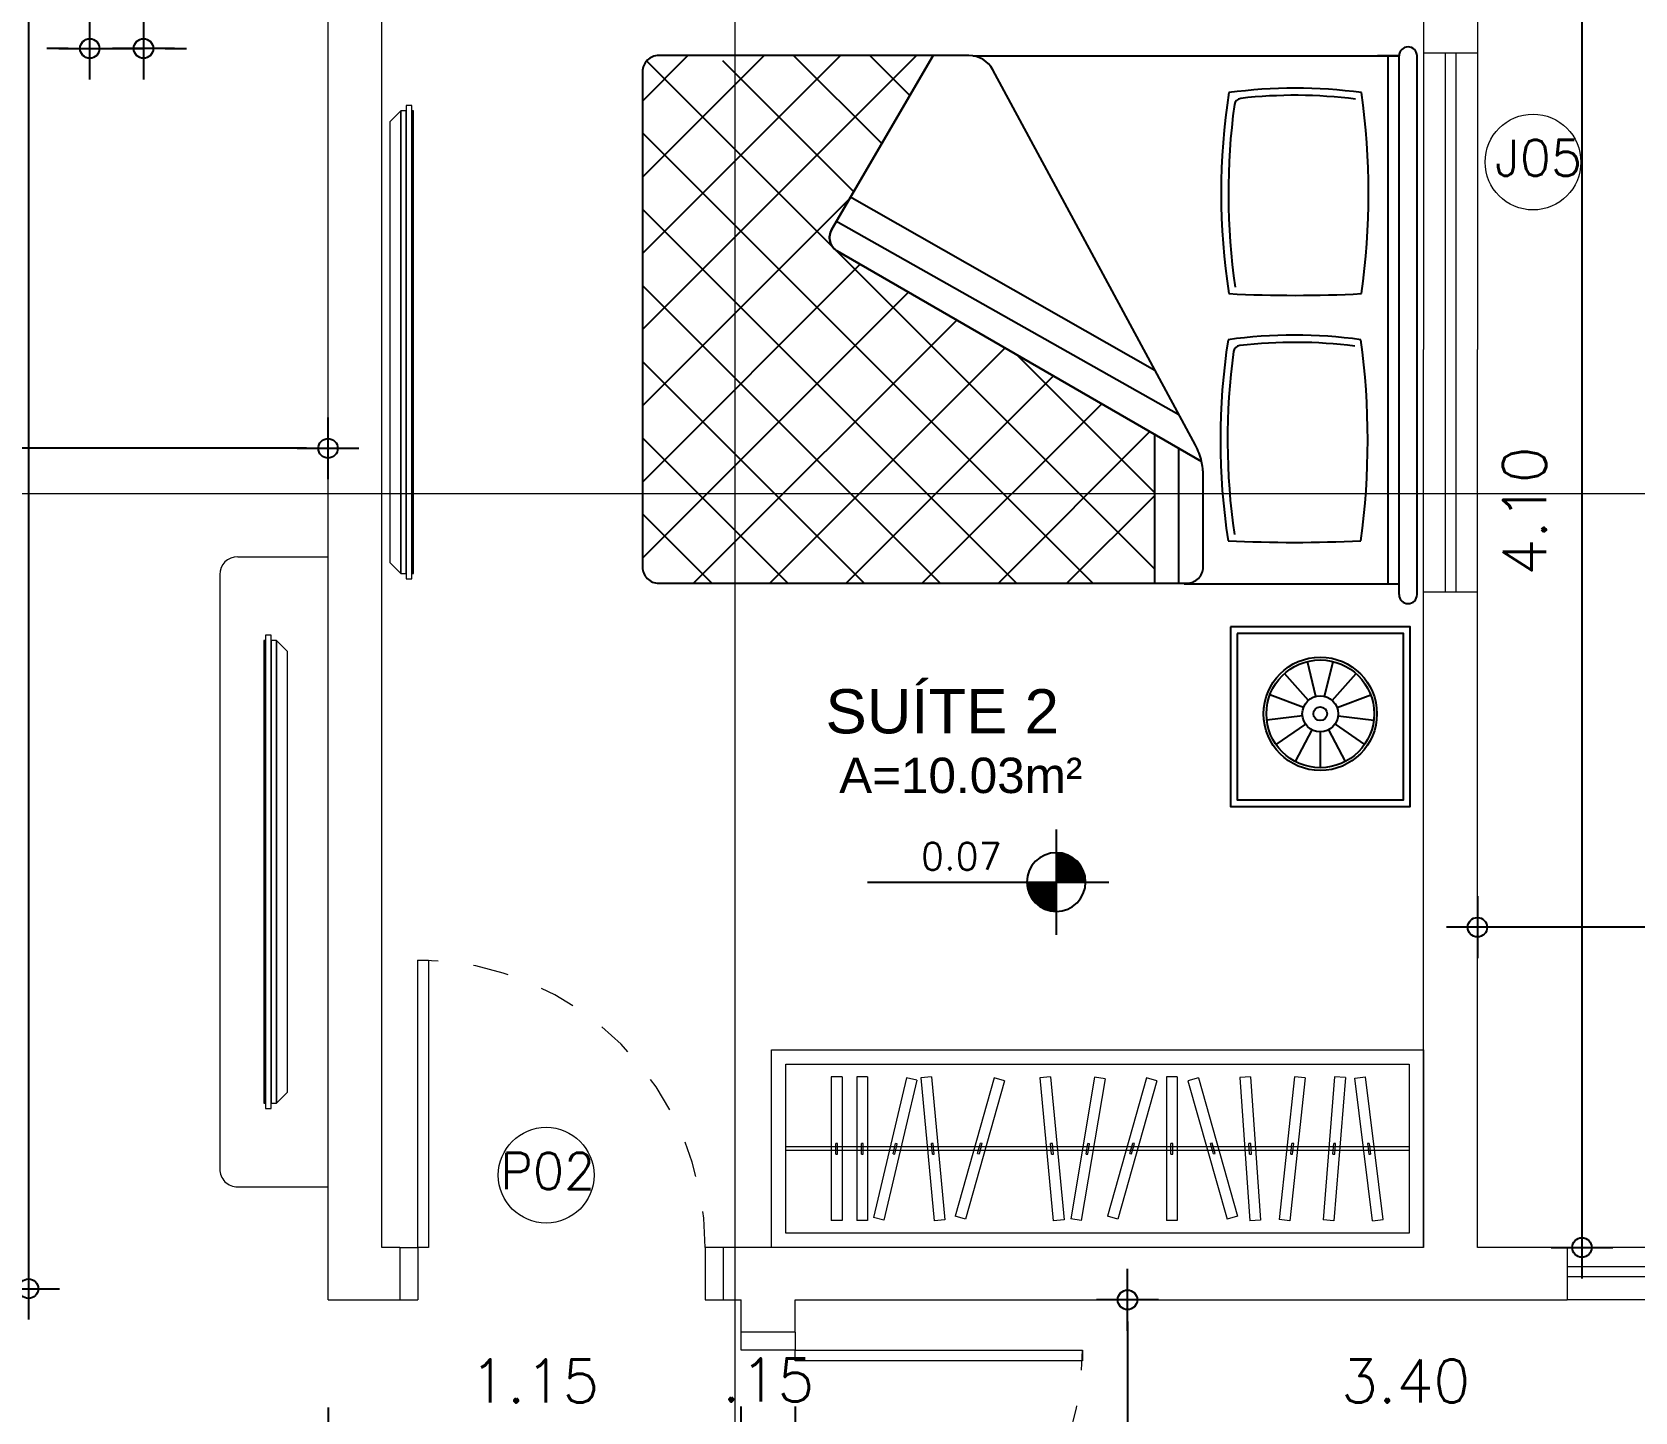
# Model space of a CAD drawing. Header units: millimetres. Extents: x 4595 to 4915, y 2085 to 2243.
# Drawn here: x 4643.646 to 4648.108, y 2162.111 to 2165.952 of the extents above; entities that cross this region are included whole.
import ezdxf

# ---------------------------------------------------------------- set-up
doc = ezdxf.new("R2010")
doc.units = ezdxf.units.MM
doc.header["$LTSCALE"] = 0.8
doc.linetypes.add('CENTER2', pattern=[28.575, 19.05, -3.175, 3.175, -3.175])
doc.linetypes.add('HIDDEN2', pattern=[0.1875, 0.125, -0.0625])
for name, color, linetype in [('02', 2, 'Continuous'), ('DIVERSOS', 4, 'Continuous'), ('JANELAS_EXTERNO', 1, 'Continuous'), ('JANELAS_INTERNO', 2, 'Continuous'), ('MOBIL-I', 251, 'Continuous'), ('MOVEIS', 7, 'Continuous'), ('parede', 2, 'Continuous'), ('PISO', 8, 'Continuous'), ('PORTAS', 3, 'Continuous'), ('PROJEÇÃO', 8, 'HIDDEN2'), ('TEXTO0', 7, 'Continuous'), ('TEXTO2', 3, 'Continuous'), ('TXT_0', 7, 'Continuous')]:
    doc.layers.add(name, color=color, linetype=linetype)
doc.styles.add('ADITIVOCAD', font='ROMANS.shx')
doc.styles.add('SANSSERIF', font='sas_____.pfb', dxfattribs={"height": 1})
doc.styles.get("Standard").update_dxf_attribs({"font": 'txt.shx', "height": 0.12})
doc.dimstyles.new('ESCALA50', dxfattribs={"dimtxt": 0.1, "dimasz": 0.06, "dimexe": 0.18, "dimexo": 0.06, "dimgap": 0.1, "dimtad": 1, "dimzin": 4, "dimdsep": 46, "dimtxsty": 'Standard', "dimblk1": 'BOLA', "dimblk2": 'BOLA', "dimsah": 1, "dimcen": -0.06, "dimse1": 1, "dimse2": 1, "dimclrd": 7, "dimclrt": 3, "dimadec": 0, "dimazin": 0, "dimtfac": 1, "dimtix": 1, "dimtmove": 0, "dimatfit": 3, "dimldrblk": 'BOLA', "dimfxl": 0, "dimtolj": 1, "dimtzin": 4, "dimarcsym": 0})

# ---------------------------------------------------------------- blocks, each defined once
blk = doc.blocks.new('CAMA_CSL')
at = {"layer": 'MOVEIS'}
for p, q in [((0.5354, 2.1565), (-0.7182, 0.9029)), ((0.1111, 2.1565), (-0.7182, 1.3272)), ((0.3233, 2.1565), (-0.7182, 1.115)), ((-0.101, 2.1565), (-0.7182, 1.5393)), ((-0.3131, 2.1565), (-0.7182, 1.7514)), ((-0.5253, 2.1565), (-0.7182, 1.9636)), ((0.7353, 2.1442), (-0.6787, 0.7303)), ((0.092, 1.4159), (-0.6486, 2.1565)), ((0.1696, 1.5504), (-0.4364, 2.1565)), ((0.353, 1.5792), (-0.2243, 2.1565)), ((0.7509, 1.3934), (-0.0122, 2.1565)), ((0.7509, 1.6055), (0.1999, 2.1565)), ((0.7509, 1.8176), (0.4121, 2.1565)), ((0.7509, 2.0298), (0.6242, 2.1565)), ((0.0143, 1.2814), (-0.7182, 2.0139)), ((0.7368, 1.9336), (0.3715, 1.5683)), ((-0.0633, 1.1469), (-0.7182, 1.8018)), ((0.7509, 1.7356), (0.5055, 1.4901)), ((-0.1409, 1.0124), (-0.7182, 1.5897)), ((0.7509, 1.5234), (0.6394, 1.412)), ((-0.2185, 0.8779), (-0.7182, 1.3775)), ((0.75, 1.2356), (0.75, 0.05)), ((-0.2962, 0.7434), (-0.7182, 1.1654)), ((-0.0815, 1.1153), (-0.4665, 0.7303)), ((-0.4736, 0.7303), (-0.7182, 0.9749)), ((-0.72, 0.6482), (-0.72, 0.05)), ((0.75, 0.05), (0.75, 0.11)), ((-0.75, 0.05), (0.75, 0.05)), ((-0.72, 0.08), (0.75, 0.08)), ((-0.75, 0), (0.75, 0))]:
    blk.add_line(p, q, dxfattribs=at)
at = {"layer": 'MOVEIS', "linetype": 'Continuous'}
for points in [[(-0.3791, 0.5997), (0.2058, 1.6131, -0.415665), (0.2671, 1.6293), (0.7509, 1.3469), (0.7509, 1.9218), (0.7509, 2.1113, 0.414214), (0.706, 2.1563), (-0.6732, 2.1563, 0.414214), (-0.7182, 2.1113), (-0.7182, 1.9218), (-0.7182, 0.6403, 0.414214), (-0.6732, 0.5954), (-0.4181, 0.5954, 0.055363)], [(0.7509, 1.3469), (0.2671, 1.6293, 0.415665), (0.2058, 1.6131), (-0.3791, 0.5997, 0.068584), (-0.3336, 0.6167), (0.7114, 1.181, 0.275591), (0.7509, 1.2473)]]:
    blk.add_lwpolyline(points, format="xyb", close=True, dxfattribs=at)
for points in [[(-0.2495, 0.6628), (0.2901, 1.6183)], [(-0.1258, 0.7303), (0.3575, 1.5789)], [(-0.7154, 0.7303), (-0.3057, 0.7303)], [(-0.7182, 0.6628), (-0.345, 0.6628)]]:
    blk.add_lwpolyline(points, dxfattribs=at)
at = {"layer": 'MOVEIS'}
for centre, radius, start, end in [((-0.32, -1.2969), 1.8443, 81.2758, 98.7242), ((0.3678, -1.2991), 1.8443, 81.2758, 98.7242), ((2.913, 0.3412), 3.5176, 176.9884, 183.0116), ((-0.32, -1.2969), 1.8243, 82.2329, 98.2634), ((-0.0762, 0.4908), 0.02, 6.4988, 82.2329), ((-1.3893, 0.3412), 1.3417, 352.8048, 6.4988), ((-1.3893, 0.3412), 1.3617, 352.1998, 7.8002), ((3.6008, 0.339), 3.5176, 176.9884, 183.0116), ((0.3678, -1.2991), 1.8243, 82.2329, 98.2634), ((0.6116, 0.4886), 0.02, 6.4988, 82.2329), ((-0.7016, 0.339), 1.3417, 352.8048, 6.4988), ((-0.7016, 0.339), 1.3617, 352.1998, 7.8002), ((-0.32, 2.1852), 2.048, 262.1494, 277.8506), ((0.3678, 2.183), 2.048, 262.1494, 277.8506), ((-0.75, 0.025), 0.025, 90, 270), ((0.75, 0.025), 0.025, 270, 90)]:
    blk.add_arc(centre, radius, start, end, dxfattribs=at)
blk = doc.blocks.new('CRIADO')
at = {"layer": 'MOVEIS'}
for p, q in [((-0.0177, 0.0468), (-0.0532, 0.1403)), ((0.006, 0.0496), (0.0181, 0.1489)), ((-0.0374, 0.0332), (-0.1123, 0.0995)), ((0.0284, 0.0411), (0.0852, 0.1234)), ((0.0443, 0.0232), (0.1328, 0.0697)), ((-0.0485, 0.012), (-0.1456, 0.0359)), ((0.05, 0), (0.15, 0)), ((-0.0485, -0.012), (-0.1456, -0.0359)), ((-0.0374, -0.0332), (-0.1123, -0.0995)), ((0.0284, -0.0411), (0.0852, -0.1234)), ((0.0443, -0.0232), (0.1328, -0.0697)), ((-0.0177, -0.0468), (-0.0532, -0.1403)), ((0.006, -0.0496), (0.0181, -0.1489))]:
    blk.add_line(p, q, dxfattribs=at)
for points in [[(-0.2418, -0.2499), (0.2582, -0.2499), (0.2582, 0.2501), (-0.2418, 0.2501)], [(-0.2232, -0.2313), (0.2395, -0.2313), (0.2395, 0.2314), (-0.2232, 0.2314)]]:
    blk.add_lwpolyline(points, close=True, dxfattribs=at)
for radius in [0.1578, 0.15, 0.05, 0.019]:
    blk.add_circle((0, 0), radius, dxfattribs=at)
blk = doc.blocks.new('BOLA')
for p, q in [((0, -1.435), (0, 1.435)), ((-1.435, 0), (1.435, 0))]:
    blk.add_line(p, q)
blk.add_circle((0, 0), 0.452)
blk = doc.blocks.new('*D793')
at = {"layer": '02', "color": 7, "lineweight": -2, "transparency": 16777216}
blk.add_line((4649.1096, 2163.4599), (4647.7296, 2163.4599), dxfattribs=at)
at = {"layer": 'Defpoints', "color": 0, "transparency": 16777216}
for p in [(4647.6696, 2163.4599), (4647.6696, 2162.5684), (4649.1696, 2162.5684)]:
    blk.add_point(p, dxfattribs=at)
at = {"layer": '02', "color": 7, "lineweight": -2, "transparency": 16777216, "xscale": 0.06, "yscale": 0.06, "zscale": 0.06, "rotation": 180}
blk.add_blockref('BOLA', (4647.6696, 2163.4599), dxfattribs=at)
at = {"layer": '02', "color": 7, "lineweight": -2, "transparency": 16777216, "xscale": 0.06, "yscale": 0.06, "zscale": 0.06}
blk.add_blockref('BOLA', (4649.1696, 2163.4599), dxfattribs=at)
at = {"layer": '02', "color": 3, "lineweight": 13, "transparency": 16777216, "insert": (4648.4196, 2163.6199), "char_height": 0.12, "attachment_point": 5}
blk.add_mtext('\\A1;1.50', dxfattribs=at)
blk = doc.blocks.new('*D796')
at = {"layer": '02', "color": 7, "lineweight": -2, "transparency": 16777216}
blk.add_line((4650.0561, 2162.6284), (4650.0561, 2174.3584), dxfattribs=at)
at = {"layer": 'Defpoints', "color": 0, "transparency": 16777216}
for p in [(4647.6696, 2174.4184), (4650.0561, 2174.4184), (4649.1696, 2162.5684)]:
    blk.add_point(p, dxfattribs=at)
at = {"layer": '02', "color": 7, "lineweight": -2, "transparency": 16777216, "xscale": 0.06, "yscale": 0.06, "zscale": 0.06}
for p, rotation in [((4650.0561, 2174.4184), 90), ((4650.0561, 2162.5684), 270)]:
    blk.add_blockref('BOLA', p, dxfattribs=dict(at, rotation=rotation))
at = {"layer": '02', "color": 3, "lineweight": 13, "transparency": 16777216, "insert": (4649.8961, 2168.4934), "char_height": 0.12, "attachment_point": 5, "rotation": 90}
blk.add_mtext('\\A1;11.85', dxfattribs=at)
blk = doc.blocks.new('*D799')
at = {"layer": '02', "color": 7, "lineweight": -2, "transparency": 16777216}
blk.add_line((4644.5296, 2162.0367), (4645.5601, 2162.0367), dxfattribs=at)
at = {"layer": 'Defpoints', "color": 0, "transparency": 16777216}
for p in [(4644.4696, 2162.4227), (4645.6201, 2162.4227), (4645.6201, 2162.0367)]:
    blk.add_point(p, dxfattribs=at)
at = {"layer": '02', "color": 7, "lineweight": -2, "transparency": 16777216, "xscale": 0.06, "yscale": 0.06, "zscale": 0.06, "rotation": 180}
blk.add_blockref('BOLA', (4644.4696, 2162.0367), dxfattribs=at)
at = {"layer": '02', "color": 7, "lineweight": -2, "transparency": 16777216, "xscale": 0.06, "yscale": 0.06, "zscale": 0.06}
blk.add_blockref('BOLA', (4645.6201, 2162.0367), dxfattribs=at)
at = {"layer": '02', "color": 3, "lineweight": 13, "transparency": 16777216, "insert": (4645.0448, 2162.1967), "char_height": 0.12, "attachment_point": 5}
blk.add_mtext('\\A1;1.15', dxfattribs=at)
blk = doc.blocks.new('*D800')
at = {"layer": '02', "color": 7, "lineweight": -2, "transparency": 16777216}
blk.add_line((4646.6953, 2162.3627), (4646.6953, 2160.7329), dxfattribs=at)
at = {"layer": 'Defpoints', "color": 0, "transparency": 16777216}
for p in [(4645.7701, 2162.4227), (4645.6201, 2160.6729), (4646.6953, 2160.6729)]:
    blk.add_point(p, dxfattribs=at)
at = {"layer": '02', "color": 7, "lineweight": -2, "transparency": 16777216, "xscale": 0.06, "yscale": 0.06, "zscale": 0.06}
for p, rotation in [((4646.6953, 2162.4227), 90), ((4646.6953, 2160.6729), 270)]:
    blk.add_blockref('BOLA', p, dxfattribs=dict(at, rotation=rotation))
at = {"layer": '02', "color": 3, "lineweight": 13, "transparency": 16777216, "insert": (4646.5353, 2161.5478), "char_height": 0.12, "attachment_point": 5, "rotation": 90}
blk.add_mtext('\\A1;1.75', dxfattribs=at)
blk = doc.blocks.new('*D810')
at = {"layer": '02', "color": 7, "lineweight": -2, "transparency": 16777216}
blk.add_line((4647.9606, 2166.6084), (4647.9606, 2162.6284), dxfattribs=at)
at = {"layer": 'Defpoints', "color": 0, "transparency": 16777216}
for p in [(4647.3302, 2166.6684), (4647.3302, 2162.5684), (4647.9606, 2162.5684)]:
    blk.add_point(p, dxfattribs=at)
at = {"layer": '02', "color": 7, "lineweight": -2, "transparency": 16777216, "xscale": 0.06, "yscale": 0.06, "zscale": 0.06}
for p, rotation in [((4647.9606, 2166.6684), 90), ((4647.9606, 2162.5684), 270)]:
    blk.add_blockref('BOLA', p, dxfattribs=dict(at, rotation=rotation))
at = {"layer": '02', "color": 3, "lineweight": 13, "transparency": 16777216, "insert": (4647.8006, 2164.6184), "char_height": 0.12, "attachment_point": 5, "rotation": 90}
blk.add_mtext('\\A1;4.10', dxfattribs=at)
blk = doc.blocks.new('*D813')
at = {"layer": '02', "color": 7, "lineweight": -2, "transparency": 16777216}
blk.add_line((4643.6358, 2166.7893), (4643.6358, 2162.5137), dxfattribs=at)
at = {"layer": 'Defpoints', "color": 0, "transparency": 16777216}
for p in [(4644.0979, 2166.8493), (4643.6358, 2162.4537), (4644.0979, 2162.4537)]:
    blk.add_point(p, dxfattribs=at)
at = {"layer": '02', "color": 7, "lineweight": -2, "transparency": 16777216, "xscale": 0.06, "yscale": 0.06, "zscale": 0.06}
for p, rotation in [((4643.6358, 2166.8493), 90), ((4643.6358, 2162.4537), 270)]:
    blk.add_blockref('BOLA', p, dxfattribs=dict(at, rotation=rotation))
at = {"layer": '02', "color": 3, "lineweight": 13, "transparency": 16777216, "insert": (4643.4758, 2164.6515), "char_height": 0.12, "attachment_point": 5, "rotation": 90}
blk.add_mtext('\\A1;4.40', dxfattribs=at)
blk = doc.blocks.new('*D816')
at = {"layer": '02', "color": 7, "lineweight": -2, "transparency": 16777216}
blk.add_line((4649.1096, 2162.0367), (4645.8301, 2162.0367), dxfattribs=at)
at = {"layer": 'Defpoints', "color": 0, "transparency": 16777216}
for p in [(4645.7701, 2162.4227), (4649.1696, 2162.4227), (4645.7701, 2162.0367)]:
    blk.add_point(p, dxfattribs=at)
at = {"layer": '02', "color": 7, "lineweight": -2, "transparency": 16777216, "xscale": 0.06, "yscale": 0.06, "zscale": 0.06, "rotation": 180}
blk.add_blockref('BOLA', (4645.7701, 2162.0367), dxfattribs=at)
at = {"layer": '02', "color": 7, "lineweight": -2, "transparency": 16777216, "xscale": 0.06, "yscale": 0.06, "zscale": 0.06}
blk.add_blockref('BOLA', (4649.1696, 2162.0367), dxfattribs=at)
at = {"layer": '02', "color": 3, "lineweight": 13, "transparency": 16777216, "insert": (4647.4698, 2162.1967), "char_height": 0.12, "attachment_point": 5}
blk.add_mtext('\\A1;3.40', dxfattribs=at)
blk = doc.blocks.new('*D817')
at = {"layer": '02', "color": 7, "lineweight": -2, "transparency": 16777216}
for p, q in [((4645.5601, 2162.0396), (4645.5001, 2162.0396)), ((4645.6201, 2162.0396), (4645.7701, 2162.0396)), ((4645.8301, 2162.0396), (4645.8901, 2162.0396))]:
    blk.add_line(p, q, dxfattribs=at)
at = {"layer": 'Defpoints', "color": 0, "transparency": 16777216}
for p in [(4645.6201, 2162.2827), (4645.7701, 2162.2827), (4645.7701, 2162.0396)]:
    blk.add_point(p, dxfattribs=at)
at = {"layer": '02', "color": 7, "lineweight": -2, "transparency": 16777216, "xscale": 0.06, "yscale": 0.06, "zscale": 0.06}
blk.add_blockref('BOLA', (4645.6201, 2162.0396), dxfattribs=at)
at = {"layer": '02', "color": 7, "lineweight": -2, "transparency": 16777216, "xscale": 0.06, "yscale": 0.06, "zscale": 0.06, "rotation": 180}
blk.add_blockref('BOLA', (4645.7701, 2162.0396), dxfattribs=at)
at = {"layer": '02', "color": 3, "lineweight": 13, "transparency": 16777216, "insert": (4645.6951, 2162.1996), "char_height": 0.12, "attachment_point": 5}
blk.add_mtext('\\A1;.15', dxfattribs=at)
blk = doc.blocks.new('*D818')
at = {"layer": '02', "color": 7, "lineweight": -2, "transparency": 16777216}
blk.add_line((4644.4096, 2164.7931), (4641.5345, 2164.7931), dxfattribs=at)
at = {"layer": 'Defpoints', "color": 0, "transparency": 16777216}
for p in [(4644.4696, 2166.03), (4641.4745, 2164.7931), (4641.4745, 2159.8845)]:
    blk.add_point(p, dxfattribs=at)
at = {"layer": '02', "color": 7, "lineweight": -2, "transparency": 16777216, "xscale": 0.06, "yscale": 0.06, "zscale": 0.06, "rotation": 180}
blk.add_blockref('BOLA', (4641.4745, 2164.7931), dxfattribs=at)
at = {"layer": '02', "color": 7, "lineweight": -2, "transparency": 16777216, "xscale": 0.06, "yscale": 0.06, "zscale": 0.06}
blk.add_blockref('BOLA', (4644.4696, 2164.7931), dxfattribs=at)
at = {"layer": '02', "color": 3, "lineweight": 13, "transparency": 16777216, "insert": (4642.9721, 2164.9531), "char_height": 0.12, "attachment_point": 5}
blk.add_mtext('\\A1;3.00', dxfattribs=at)
blk = doc.blocks.new('*D829')
at = {"layer": 'Defpoints', "color": 0, "transparency": 16777216}
for p in [(4640.6261, 2166.8184), (4644.4696, 2166.8184), (4645.6201, 2160.6729)]:
    blk.add_point(p, dxfattribs=at)
at = {"layer": 'PORTAS', "color": 7, "lineweight": -2, "transparency": 16777216}
blk.add_line((4640.6261, 2160.7329), (4640.6261, 2166.7584), dxfattribs=at)
at = {"layer": 'PORTAS', "color": 7, "lineweight": -2, "transparency": 16777216, "xscale": 0.06, "yscale": 0.06, "zscale": 0.06}
for p, rotation in [((4640.6261, 2166.8184), 90), ((4640.6261, 2160.6729), 270)]:
    blk.add_blockref('BOLA', p, dxfattribs=dict(at, rotation=rotation))
at = {"layer": 'PORTAS', "color": 3, "lineweight": 13, "transparency": 16777216, "insert": (4640.4661, 2163.7456), "char_height": 0.12, "attachment_point": 5, "rotation": 90}
blk.add_mtext('\\A1;6.15', dxfattribs=at)
blk = doc.blocks.new('Adc_nivelpl')
h = blk.add_hatch()
h.set_pattern_fill('_U', color=256, scale=0.005, angle=45, style=0, double=1)
h.set_pattern_definition([(45, (-5.8772514, -3.5161936), (-0.003535534, 0.003535534), []), (135, (-5.8772514, -3.5161936), (-0.003535534, -0.003535534), [])])
h.paths.add_polyline_path([(0.1954, -0.0865, 0.414214), (0.0865, -0.1954), (0.1954, -0.1954)])
h.paths.add_polyline_path([(0.1954, -0.1954), (0.1954, -0.3043, 0.414214), (0.3043, -0.1954)])
for p, q in [((0.1954, 0), (0.1954, -0.3908)), ((0.8958, -0.1954), (0, -0.1954))]:
    blk.add_line(p, q)
blk.add_circle((0.1954, -0.1954), 0.1089)
at = {"flags": 8}
blk.add_attdef('NIVEL', (0.3642, -0.1501), '', height=0.1, dxfattribs=at)
blk = doc.blocks.new('*D950')
at = {"layer": 'Defpoints', "color": 0, "transparency": 16777216}
for p in [(4643.8063, 2166.6704), (4643.9559, 2166.6699), (4643.9559, 2165.906)]:
    blk.add_point(p, dxfattribs=at)
at = {"layer": 'PORTAS', "color": 7, "lineweight": -2, "transparency": 16777216}
for p, q in [((4643.7463, 2165.906), (4643.6863, 2165.906)), ((4643.8063, 2165.906), (4643.9559, 2165.906)), ((4644.0159, 2165.906), (4644.0759, 2165.906))]:
    blk.add_line(p, q, dxfattribs=at)
at = {"layer": 'PORTAS', "color": 7, "lineweight": -2, "transparency": 16777216, "xscale": 0.06, "yscale": 0.06, "zscale": 0.06}
blk.add_blockref('BOLA', (4643.8063, 2165.906), dxfattribs=at)
at = {"layer": 'PORTAS', "color": 7, "lineweight": -2, "transparency": 16777216, "xscale": 0.06, "yscale": 0.06, "zscale": 0.06, "rotation": 180}
blk.add_blockref('BOLA', (4643.9559, 2165.906), dxfattribs=at)
at = {"layer": 'PORTAS', "color": 3, "transparency": 16777216, "insert": (4643.8811, 2166.066), "char_height": 0.12, "attachment_point": 5}
blk.add_mtext('\\A1;.15', dxfattribs=at)

msp = doc.modelspace()

# ---------------------------------------------------------------- linework, layer by layer
at = {"layer": '02', "color": 0, "lineweight": 13}
for p, q in [((4644.4696, 2162.4227), (4644.4696, 2166.8184)), ((4644.6196, 2162.5684), (4644.6196, 2166.6684)), ((4647.5196, 2165.8936), (4647.6696, 2165.8936)), ((4647.5196, 2162.5684), (4647.5196, 2165.0684)), ((4647.6696, 2162.5684), (4647.6696, 2165.0684)), ((4647.5196, 2164.3936), (4647.6696, 2164.3936)), ((4644.6696, 2162.5684), (4644.6196, 2162.5684)), ((4644.6696, 2162.5684), (4644.6696, 2162.4227)), ((4647.5196, 2162.5684), (4645.5696, 2162.5684)), ((4647.5196, 2162.5684), (4645.5696, 2162.5684)), ((4645.5696, 2162.5684), (4645.5696, 2162.4227)), ((4647.9196, 2162.5684), (4647.6696, 2162.5684)), ((4647.9196, 2162.5684), (4647.9196, 2162.4227)), ((4644.4696, 2162.4227), (4644.7196, 2162.4227)), ((4645.5196, 2162.4227), (4645.6201, 2162.4227)), ((4645.6201, 2162.3327), (4645.6201, 2162.4227)), ((4645.7701, 2162.4227), (4647.9196, 2162.4227)), ((4645.7701, 2162.3327), (4645.7701, 2162.4227)), ((4645.7701, 2162.3327), (4645.6201, 2162.3327))]:
    msp.add_line(p, q, dxfattribs=at)
at = {"layer": 'JANELAS_EXTERNO', "color": 0, "lineweight": 13}
for p, q in [((4647.5196, 2166.5684), (4647.5196, 2165.0684)), ((4647.6696, 2166.5684), (4647.6696, 2165.0684)), ((4648.9196, 2162.5684), (4647.9196, 2162.5684)), ((4648.9196, 2162.4227), (4647.9196, 2162.4227))]:
    msp.add_line(p, q, dxfattribs=at)
at = {"layer": 'JANELAS_INTERNO', "color": 0, "lineweight": 13}
for p, q in [((4647.5796, 2165.8936), (4647.5796, 2164.3936)), ((4647.6096, 2165.8936), (4647.6096, 2164.3936)), ((4648.9196, 2162.5141), (4647.9196, 2162.5141)), ((4648.9196, 2162.487), (4647.9196, 2162.487))]:
    msp.add_line(p, q, dxfattribs=at)
at = {"layer": 'MOBIL-I', "color": 0, "lineweight": 13}
for p, q in [((4644.2181, 2164.4914), (4644.4681, 2164.4914)), ((4644.1681, 2164.4414), (4644.168, 2162.7868)), ((4644.218, 2162.7368), (4644.468, 2162.7368))]:
    msp.add_line(p, q, dxfattribs=at)
for points in [[(4644.6873, 2164.4296), (4644.7026, 2164.4296), (4644.7026, 2165.7475), (4644.6873, 2165.7475)], [(4644.6415, 2164.4754), (4644.672, 2164.4449), (4644.672, 2165.7323), (4644.6415, 2165.7017)], [(4644.672, 2164.4449), (4644.6873, 2164.4449), (4644.6873, 2165.7323), (4644.672, 2165.7323)], [(4644.7026, 2164.4449), (4644.7077, 2164.4449), (4644.7077, 2165.7323), (4644.7026, 2165.7323)], [(4644.3109, 2164.2731), (4644.2957, 2164.2731), (4644.2957, 2162.9551), (4644.3109, 2162.9551)], [(4644.2957, 2164.2578), (4644.2906, 2164.2578), (4644.2906, 2162.9704), (4644.2957, 2162.9704)], [(4644.3262, 2164.2578), (4644.3109, 2164.2578), (4644.3109, 2162.9704), (4644.3262, 2162.9704)], [(4644.3568, 2164.2273), (4644.3262, 2164.2578), (4644.3262, 2162.9704), (4644.3567, 2163.0009)]]:
    msp.add_lwpolyline(points, close=True, dxfattribs=at)
for centre, start, end in [((4644.2181, 2164.4414), 89.9998, 179.9998), ((4644.218, 2162.7868), 179.9998, 269.9998)]:
    msp.add_arc(centre, 0.05, start, end, dxfattribs=at)
at = {"layer": 'MOVEIS', "color": 0, "lineweight": 13}
for p, q in [((4645.7042, 2162.5684), (4645.7042, 2163.1184)), ((4645.7042, 2163.1184), (4647.5196, 2163.1184)), ((4647.5196, 2163.1184), (4647.5196, 2162.5684)), ((4645.7442, 2163.0784), (4647.4796, 2163.0784)), ((4645.7442, 2162.6084), (4645.7442, 2163.0784)), ((4647.4796, 2163.0784), (4647.4796, 2162.6084)), ((4645.8706, 2163.0434), (4645.8706, 2162.6434)), ((4645.9006, 2163.0434), (4645.8706, 2163.0434)), ((4645.9006, 2163.0434), (4645.9006, 2162.6434)), ((4645.9419, 2163.0434), (4645.9419, 2162.6434)), ((4645.9719, 2163.0434), (4645.9419, 2163.0434)), ((4645.9719, 2163.0434), (4645.9719, 2162.6434)), ((4646.0798, 2163.0409), (4645.9879, 2162.6516)), ((4646.109, 2163.034), (4646.0171, 2162.6447)), ((4646.109, 2163.034), (4646.0798, 2163.0409)), ((4646.1495, 2163.0437), (4646.1197, 2163.0409)), ((4646.1197, 2163.0409), (4646.1569, 2162.6426)), ((4646.1495, 2163.0437), (4646.1868, 2162.6454)), ((4646.3246, 2163.0406), (4646.2158, 2162.6557)), ((4646.3534, 2163.0324), (4646.2447, 2162.6475)), ((4646.3534, 2163.0324), (4646.3246, 2163.0406)), ((4646.4814, 2163.0437), (4646.4516, 2163.0409)), ((4646.4516, 2163.0409), (4646.4888, 2162.6426)), ((4646.4814, 2163.0437), (4646.5187, 2162.6454)), ((4646.6033, 2163.0427), (4646.5372, 2162.6482)), ((4646.6329, 2163.0377), (4646.5668, 2162.6432)), ((4646.6329, 2163.0377), (4646.6033, 2163.0427)), ((4646.7481, 2163.0406), (4646.6393, 2162.6557)), ((4646.7769, 2163.0324), (4646.6682, 2162.6475)), ((4646.7769, 2163.0324), (4646.7481, 2163.0406)), ((4646.8038, 2163.0434), (4646.8038, 2162.6434)), ((4646.8338, 2163.0434), (4646.8038, 2163.0434)), ((4646.8338, 2163.0434), (4646.8338, 2162.6434)), ((4646.8926, 2163.0406), (4646.8637, 2163.0324)), ((4646.8637, 2163.0324), (4646.9729, 2162.6475)), ((4646.8926, 2163.0406), (4647.0017, 2162.6557)), ((4647.0379, 2163.0438), (4647.008, 2163.0417)), ((4647.008, 2163.0417), (4647.036, 2162.6426)), ((4647.0379, 2163.0438), (4647.0659, 2162.6447)), ((4647.1605, 2163.0436), (4647.1176, 2162.6459)), ((4647.1903, 2163.0403), (4647.1474, 2162.6426)), ((4647.1903, 2163.0403), (4647.1605, 2163.0436)), ((4647.2721, 2163.0437), (4647.24, 2162.645)), ((4647.302, 2163.0413), (4647.2699, 2162.6426)), ((4647.302, 2163.0413), (4647.2721, 2163.0437)), ((4647.3283, 2163.0396), (4647.3581, 2163.0433)), ((4647.3776, 2162.6427), (4647.3283, 2163.0396)), ((4647.4074, 2162.6464), (4647.3581, 2163.0433)), ((4647.4796, 2162.8484), (4645.7442, 2162.8484)), ((4647.4796, 2162.8384), (4645.7442, 2162.8384)), ((4645.8881, 2162.8583), (4645.8831, 2162.8583)), ((4645.8831, 2162.8284), (4645.8831, 2162.8583)), ((4645.8881, 2162.8284), (4645.8881, 2162.8583)), ((4645.9594, 2162.8583), (4645.9544, 2162.8583)), ((4645.9544, 2162.8284), (4645.9544, 2162.8583)), ((4645.9594, 2162.8284), (4645.9594, 2162.8583)), ((4646.0426, 2162.8288), (4646.0494, 2162.8579)), ((4646.0474, 2162.8277), (4646.0543, 2162.8567)), ((4646.0543, 2162.8567), (4646.0494, 2162.8579)), ((4646.1543, 2162.8582), (4646.1494, 2162.8577)), ((4646.1521, 2162.828), (4646.1494, 2162.8577)), ((4646.1571, 2162.8285), (4646.1543, 2162.8582)), ((4646.2782, 2162.8303), (4646.2863, 2162.8591)), ((4646.283, 2162.829), (4646.2911, 2162.8577)), ((4646.2911, 2162.8577), (4646.2863, 2162.8591)), ((4646.4862, 2162.8582), (4646.4813, 2162.8577)), ((4646.484, 2162.828), (4646.4813, 2162.8577)), ((4646.489, 2162.8285), (4646.4862, 2162.8582)), ((4646.5801, 2162.8286), (4646.585, 2162.8581)), ((4646.59, 2162.8572), (4646.585, 2162.8581)), ((4646.585, 2162.8278), (4646.59, 2162.8572)), ((4646.7017, 2162.8303), (4646.7098, 2162.8591)), ((4646.7065, 2162.829), (4646.7146, 2162.8577)), ((4646.7146, 2162.8577), (4646.7098, 2162.8591)), ((4646.8213, 2162.8583), (4646.8163, 2162.8583)), ((4646.8163, 2162.8284), (4646.8163, 2162.8583)), ((4646.8213, 2162.8284), (4646.8213, 2162.8583)), ((4646.9311, 2162.8591), (4646.9263, 2162.8577)), ((4646.9344, 2162.829), (4646.9263, 2162.8577)), ((4646.9392, 2162.8303), (4646.9311, 2162.8591)), ((4647.0384, 2162.8582), (4647.0334, 2162.8579)), ((4647.0355, 2162.8281), (4647.0334, 2162.8579)), ((4647.0405, 2162.8284), (4647.0384, 2162.8582)), ((4647.1499, 2162.8285), (4647.1531, 2162.8582)), ((4647.1581, 2162.8576), (4647.1531, 2162.8582)), ((4647.1549, 2162.8279), (4647.1581, 2162.8576)), ((4647.2673, 2162.8284), (4647.2697, 2162.8582)), ((4647.2747, 2162.8578), (4647.2697, 2162.8582)), ((4647.2723, 2162.828), (4647.2747, 2162.8578)), ((4647.3685, 2162.8581), (4647.3635, 2162.8575)), ((4647.3635, 2162.8575), (4647.3672, 2162.8279)), ((4647.3685, 2162.8581), (4647.3722, 2162.8285)), ((4645.8831, 2162.8284), (4645.8881, 2162.8284)), ((4645.9544, 2162.8284), (4645.9594, 2162.8284)), ((4646.0426, 2162.8288), (4646.0474, 2162.8277)), ((4646.1521, 2162.828), (4646.1571, 2162.8285)), ((4646.2782, 2162.8303), (4646.283, 2162.829)), ((4646.484, 2162.828), (4646.489, 2162.8285)), ((4646.5801, 2162.8286), (4646.585, 2162.8278)), ((4646.7017, 2162.8303), (4646.7065, 2162.829)), ((4646.8163, 2162.8284), (4646.8213, 2162.8284)), ((4646.9344, 2162.829), (4646.9392, 2162.8303)), ((4647.0355, 2162.8281), (4647.0405, 2162.8284)), ((4647.1499, 2162.8285), (4647.1549, 2162.8279)), ((4647.2673, 2162.8284), (4647.2723, 2162.828)), ((4647.3672, 2162.8279), (4647.3722, 2162.8285)), ((4646.2447, 2162.6475), (4646.2158, 2162.6557)), ((4646.6682, 2162.6475), (4646.6393, 2162.6557)), ((4647.0017, 2162.6557), (4646.9729, 2162.6475)), ((4645.9006, 2162.6434), (4645.8706, 2162.6434)), ((4645.9719, 2162.6434), (4645.9419, 2162.6434)), ((4646.0171, 2162.6447), (4645.9879, 2162.6516)), ((4646.1868, 2162.6454), (4646.1569, 2162.6426)), ((4646.5187, 2162.6454), (4646.4888, 2162.6426)), ((4646.5668, 2162.6432), (4646.5372, 2162.6482)), ((4646.8338, 2162.6434), (4646.8038, 2162.6434)), ((4647.0659, 2162.6447), (4647.036, 2162.6426)), ((4647.1474, 2162.6426), (4647.1176, 2162.6459)), ((4647.2699, 2162.6426), (4647.24, 2162.645)), ((4647.3776, 2162.6427), (4647.4074, 2162.6464)), ((4647.5196, 2162.5684), (4645.7042, 2162.5684)), ((4647.4796, 2162.6084), (4645.7442, 2162.6084))]:
    msp.add_line(p, q, dxfattribs=at)
at = {"layer": 'parede', "color": 0, "lineweight": 13}
for p, q in [((4647.5196, 2162.5684), (4645.5196, 2162.5684)), ((4647.9196, 2162.5684), (4647.6696, 2162.5684))]:
    msp.add_line(p, q, dxfattribs=at)
at = {"layer": 'PISO', "color": 0, "lineweight": 13}
for centre in [(4647.8244, 2165.59), (4645.0769, 2162.7696)]:
    msp.add_circle(centre, 0.1333, dxfattribs=at)
at = {"layer": 'PORTAS', "color": 0, "lineweight": 13}
for points in [[(4644.7196, 2162.5684), (4644.7196, 2163.3684), (4644.7496, 2163.3684), (4644.7496, 2162.5684)], [(4645.7701, 2162.2827), (4646.5701, 2162.2827), (4646.5701, 2162.2527), (4645.7701, 2162.2527)]]:
    msp.add_lwpolyline(points, close=True, dxfattribs=at)
for points in [[(4644.6696, 2162.5684), (4644.7196, 2162.5684), (4644.7196, 2162.4227), (4644.7196, 2162.4227)], [(4645.5696, 2162.5684), (4645.5196, 2162.5684), (4645.5196, 2162.4227), (4645.5196, 2162.4227)], [(4645.7701, 2162.3327), (4645.7701, 2162.2827), (4645.6201, 2162.2827), (4645.6201, 2162.3327)]]:
    msp.add_lwpolyline(points, dxfattribs=at)
at = {"layer": 'PROJEÇÃO', "color": 0, "lineweight": 13}
for centre, start, end in [((4644.7196, 2162.5684), 0, 90), ((4645.7701, 2162.2827), 270, 360)]:
    msp.add_arc(centre, 0.8, start, end, dxfattribs=at)
at = {"layer": 'TEXTO0', "color": 0, "linetype": 'ByBlock', "lineweight": 13}
msp.add_line((4645.6031, 2148.0969), (4645.6031, 2177.9398), dxfattribs=at)
at = {"layer": 'TEXTO0', "color": 0, "linetype": 'CENTER2', "lineweight": 13}
msp.add_line((4650.1721, 2164.6662), (4639.5439, 2164.6662), dxfattribs=at)

# ---------------------------------------------------------------- block references
at = {"layer": '02', "color": 0, "lineweight": 13}
for name, p, rotation in [('CAMA_CSL', (4647.5014, 2165.1357), 90), ('CRIADO', (4647.2321, 2164.054), 270)]:
    msp.add_blockref(name, p, dxfattribs=dict(at, rotation=rotation))
at = {"layer": 'TXT_0', "color": 0, "lineweight": 13}
ref = msp.add_blockref('Adc_nivelpl', (4646.6436, 2163.7322), dxfattribs=dict(at, xscale=-0.75, yscale=0.75, zscale=0.75))
ref.add_attrib('NIVEL', '0.07', (4646.1204, 2163.6197), dxfattribs={"height": 0.075, "style": 'ADITIVOCAD', "flags": 8})

# ---------------------------------------------------------------- texts
at = {"layer": 'DIVERSOS', "color": 0, "lineweight": 13, "char_height": 0.10106, "width": 0.373078, "attachment_point": 3}
for s, insert in [('{\\C3;J05}', (4647.9609, 2165.6523)), ('{\\C3;P02}', (4645.2134, 2162.8319))]:
    msp.add_mtext(s, dxfattribs=dict(at, insert=insert))
at = {"layer": 'TEXTO2', "color": 0, "lineweight": 13, "style": 'SANSSERIF'}
msp.add_text('SUÍTE 2', height=0.12312, dxfattribs=at).set_placement((4645.8547, 2163.9995))
at = {"layer": 'TXT_0', "color": 0, "lineweight": 13, "style": 'SANSSERIF'}
msp.add_text('A=10.03m²', height=0.0985, dxfattribs=at).set_placement((4645.8927, 2163.8334))

# ---------------------------------------------------------------- dimensions: what is measured, and where the dimension line sits
at = {"layer": '02', "color": 0, "lineweight": 13}
for base, p1, p2, picture, middle in [((4650.0561, 2174.4184), (4649.1696, 2162.5684), (4647.6696, 2174.4184), '*D796', (4649.8961, 2168.4934)), ((4643.6358, 2162.4537), (4644.0979, 2166.8493), (4644.0979, 2162.4537), '*D813', (4643.4758, 2164.6515)), ((4647.9606, 2162.5684), (4647.3302, 2166.6684), (4647.3302, 2162.5684), '*D810', (4647.8006, 2164.6184)), ((4646.6953, 2160.6729), (4645.7701, 2162.4227), (4645.6201, 2160.6729), '*D800', (4646.5353, 2161.5478))]:
    dim = msp.add_linear_dim(base=base, p1=p1, p2=p2, angle=90, dimstyle='ESCALA50', override={"dimfxl": 0.18}, dxfattribs=at)
    dim.commit()
    dim.dimension.update_dxf_attribs({"geometry": picture, "text_midpoint": middle})
for base, p1, p2, picture, middle in [((4641.4745, 2164.7931), (4644.4696, 2166.03), (4641.4745, 2159.8845), '*D818', (4642.9721, 2164.9531)), ((4647.6696, 2163.4599), (4649.1696, 2162.5684), (4647.6696, 2162.5684), '*D793', (4648.4196, 2163.6199)), ((4645.6201, 2162.0367), (4644.4696, 2162.4227), (4645.6201, 2162.4227), '*D799', (4645.0448, 2162.1967)), ((4645.7701, 2162.0367), (4649.1696, 2162.4227), (4645.7701, 2162.4227), '*D816', (4647.4698, 2162.1967)), ((4645.7701, 2162.0396), (4645.6201, 2162.2827), (4645.7701, 2162.2827), '*D817', (4645.6951, 2162.1996))]:
    dim = msp.add_linear_dim(base=base, p1=p1, p2=p2, dimstyle='ESCALA50', override={"dimfxl": 0.18}, dxfattribs=at)
    dim.commit()
    dim.dimension.update_dxf_attribs({"geometry": picture, "text_midpoint": middle})
at = {"layer": 'PORTAS', "color": 0, "lineweight": 13}
dim = msp.add_linear_dim(base=(4640.6261, 2166.8184), p1=(4645.6201, 2160.6729), p2=(4644.4696, 2166.8184), angle=90, dimstyle='ESCALA50', override={"dimfxl": 0.18}, dxfattribs=at)
dim.commit()
dim.dimension.update_dxf_attribs({"geometry": '*D829', "text_midpoint": (4640.4661, 2163.7456)})
at = {"layer": 'PORTAS', "color": 6}
dim = msp.add_linear_dim(base=(4643.9559, 2165.906), p1=(4643.8063, 2166.6704), p2=(4643.9559, 2166.6699), dimstyle='ESCALA50', override={"dimfxl": 0.18}, dxfattribs=at)
dim.commit()
dim.dimension.update_dxf_attribs({"geometry": '*D950', "text_midpoint": (4643.8811, 2166.066)})

doc.saveas('drawing.dxf')
